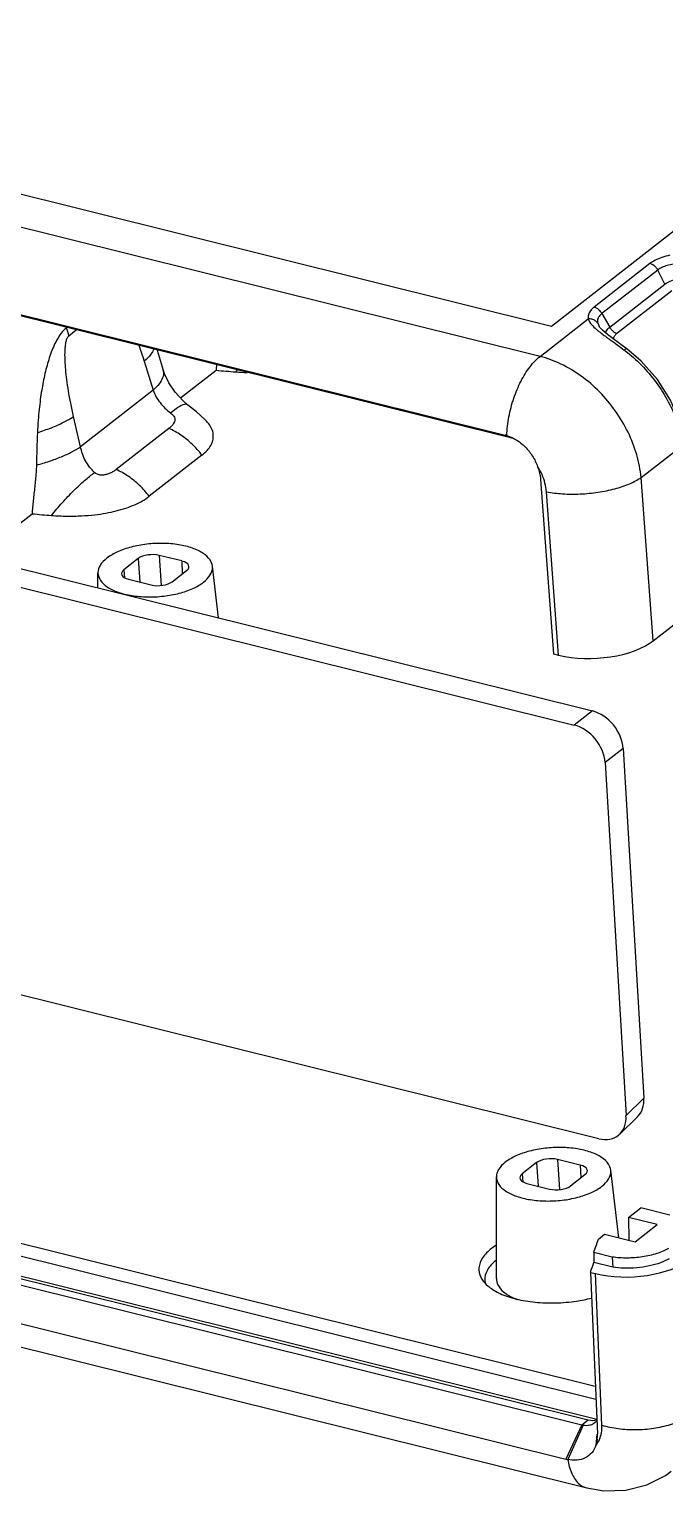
# Model space of a CAD drawing. Header units: millimetres. Extents: x 3537 to 3861, y 1181 to 1410.
# Drawn here: x 3691.86 to 3708.49, y 1181.22 to 1219.46 of the extents above; entities that cross this region are included whole.
import ezdxf

# ---------------------------------------------------------------- set-up
doc = ezdxf.new("R2010")
doc.units = ezdxf.units.MM
doc.layers.add('02___PRT_ALL_AXES', color=7, linetype='Continuous')
doc.layers.add('06___PRT_ALL_SURFS', color=7, linetype='Continuous')

# ---------------------------------------------------------------- blocks, each defined once
blk = doc.blocks.new('A$C490E14D8')
at = {"color": 7, "linetype": 'Continuous'}
for p, q in [((60.94, 50.782), (114.05, 92.192)), ((65.384, 37.06), (121.852, 81.088)), ((6.953, 64.212), (60.94, 50.782)), ((60.445, 49.457), (4.632, 63.341)), ((3.254, 59.878), (58.92, 46.03)), ((59.326, 45.86), (4.119, 59.593)), ((65.238, 53.507), (62.803, 51.608)), ((60.445, 49.457), (62.544, 51.094)), ((39.787, 50.706), (39.801, 50.717)), ((44.009, 48.866), (44.009, 48.866)), ((44.761, 47.648), (46.315, 48.859)), ((4.012, 47.797), (61.935, 33.388)), ((4.943, 48.373), (62.725, 33.999)), ((45.074, 47.351), (45.074, 47.351)), ((58.92, 46.03), (59.039, 45.99)), ((58.993, 46.01), (59.041, 45.995)), ((64.851, 44.179), (66.668, 45.596)), ((45.699, 45.152), (43.399, 43.359)), ((60.467, 44.099), (61.037, 36.493)), ((65.384, 37.06), (64.851, 44.179)), ((61.255, 36.439), (60.721, 43.557)), ((36.733, 41.389), (38.287, 42.6)), ((42.921, 40.646), (42.295, 40.158)), ((42.295, 40.158), (42.325, 39.81)), ((42.921, 40.646), (42.988, 39.619)), ((44.825, 40.539), (43.837, 40.784)), ((43.837, 40.784), (43.922, 39.474)), ((44.825, 40.539), (44.843, 39.977)), ((46.424, 38.054), (46.155, 40.32)), ((41.165, 39.363), (41.165, 40.023)), ((42.499, 39.741), (43.487, 39.495)), ((44.402, 39.633), (45.029, 40.122)), ((61.037, 36.493), (61.255, 36.439)), ((62.725, 33.999), (61.935, 33.388)), ((64.067, 32.36), (63.277, 31.749)), ((64.067, 32.36), (64.974, 17.119)), ((63.277, 31.749), (64.193, 16.36)), ((63.009, 15.35), (5.085, 29.759)), ((8.365, 18.116), (62.854, 4.561)), ((62.879, 3.982), (7.808, 17.681)), ((62.916, 3.1), (6.556, 17.121)), ((6.67, 16.708), (62.27, 2.876)), ((6.947, 16.923), (62.546, 3.092)), ((64.974, 17.119), (64.193, 16.36)), ((64.699, 16.31), (63.918, 15.551)), ((5.91, 15.224), (61.576, 1.376)), ((60.295, 14.307), (59.669, 13.818)), ((60.295, 14.307), (60.362, 13.28)), ((61.211, 14.445), (61.296, 13.135)), ((62.199, 14.199), (61.211, 14.445)), ((62.199, 14.199), (62.217, 13.637)), ((6.67, 14.007), (62.482, 0.123)), ((58.541, 9.251), (58.539, 13.684)), ((59.669, 13.818), (59.699, 13.471)), ((59.873, 13.402), (60.861, 13.156)), ((61.776, 13.294), (62.403, 13.783)), ((63.88, 11.027), (63.529, 13.981)), ((64.305, 11.912), (64.84, 12.329)), ((66.107, 12.014), (64.84, 12.329)), ((64.305, 11.912), (64.314, 10.919)), ((65.552, 11.602), (64.305, 11.912)), ((64.589, 10.851), (65.552, 11.602)), ((62.99, 10.973), (63.257, 11.182)), ((63.257, 11.182), (64.589, 10.851)), ((62.785, 10.394), (62.793, 9.953)), ((63.594, 10.192), (62.785, 10.394)), ((63.618, 9.748), (62.793, 9.953)), ((63.594, 10.192), (63.618, 9.748)), ((62.641, 9.523), (62.944, 2.462)), ((62.641, 9.523), (62.859, 9.469)), ((62.27, 2.876), (61.576, 1.376)), ((62.322, 2.865), (61.649, 1.36)), ((62.27, 2.876), (62.546, 3.092)), ((62.928, 2.463), (62.879, 1.979))]:
    blk.add_line(p, q, dxfattribs=at)
blk.add_lwpolyline([(62.483, 0.123), (63.224, 0), (64.189, 0.024), (65.097, 0.253), (65.914, 0.67), (66.162, 0.849)], dxfattribs=at)
for centre, radius, start, end in [((36.48, 49.45), 3.536, 14.95706, 20.79257), ((60.121, 44.463), 6.617, 52.38842, 52.82612), ((61.006, 47.798), 14.73, 174.96037, 175.8674), ((57.955, 40.081), 13.863, 140.66088, 141.10523), ((47.981, 59.367), 10.613, 265.59218, 268.30235), ((94.662, 43.681), 56.193, 177.49342, 178.93962), ((58.561, 44.59), 1.484, 73.0881, 76.01476), ((5.317, 31.056), 61.07, 340.22393, 340.80073), ((6.034, 29.801), 60.129, 340.29198, 340.72663), ((59.339, 10.307), 1.808, 229.90969, 231.1455), ((62.481, 3.725), 0.874, 256.02666, 259.53551), ((61.524, 2.403), 1.421, 354.00288, 2.38509), ((62, 3.077), 1.753, 256.02231, 258.46346)]:
    blk.add_arc(centre, radius, start, end, dxfattribs=at)
for centre, major_axis, ratio, start_param, end_param in [((43.482, 40.507), (0.663, 0.039), 0.46419, 0.977817, 2.548308), ((42.855, 40.018), (0.664, 0.04), 0.463928, 2.548436, 4.118928), ((44.469, 40.261), (0.664, 0.04), 0.463928, 5.690029, 7.26052), ((43.842, 39.773), (0.663, 0.039), 0.46419, -2.163776, -0.593284), ((62.856, 37.694), (2.995, 0.176), 0.465239, -2.161849, -0.593792), ((62.801, 32.672), (-0.922, 1.183), 0.73647, -2.322079, -0.754022), ((62.011, 32.061), (-0.922, 1.183), 0.73647, -2.322079, -0.754022), ((63.707, 17.438), (-0.925, 1.186), 0.732455, -3.062096, -2.325412), ((62.926, 16.679), (-0.925, 1.186), 0.732455, 2.389716, 3.957774), ((60.856, 14.168), (0.663, 0.039), 0.46419, 0.977817, 2.548308), ((61.843, 13.922), (0.664, 0.04), 0.463928, 5.690029, 7.26052), ((60.229, 13.679), (0.664, 0.04), 0.463928, 2.548436, 4.118928), ((61.216, 13.434), (0.663, 0.039), 0.46419, -2.163776, -0.593284), ((62.493, 3.975), (-0.616, 0.787), 0.733649, -3.895917, -3.431085)]:
    blk.add_ellipse(centre, major_axis=major_axis, ratio=ratio, start_param=start_param, end_param=end_param, dxfattribs=at)
for points, start_tangent, end_tangent in [([(66.104, 53.869), (65.761, 53.774), (65.466, 53.65), (65.238, 53.507)], (-0.976618, -0.214981), (-0.788355, -0.615221)), ([(65.579, 53.226), (65.488, 53.353), (65.37, 53.45), (65.238, 53.507)], (-0.472758, 0.881192), (-0.970424, 0.241408)), ([(62.803, 51.608), (62.642, 51.448), (62.552, 51.272), (62.544, 51.094)], (-0.788887, -0.614538), (0.176799, -0.984247)), ([(62.959, 50.906), (62.853, 51.015), (62.708, 51.08), (62.544, 51.094)], (-0.541146, 0.840929), (-0.996395, -0.08483)), ([(62.544, 51.094), (62.691, 50.844), (62.901, 50.639)], (0.269074, -0.963119), (0.762591, -0.646881)), ([(63.143, 51.327), (63.052, 51.454), (62.934, 51.551), (62.803, 51.608)], (-0.472761, 0.881191), (-0.970423, 0.241412)), ([(39.787, 50.706), (39.604, 50.527), (39.436, 50.291), (39.287, 50.017), (39.156, 49.717), (39.042, 49.397), (38.941, 49.059), (38.853, 48.71), (38.776, 48.354), (38.709, 47.981), (38.65, 47.584), (38.598, 47.152), (38.555, 46.674), (38.523, 46.139)], (-0.787108, -0.616815), (-0.044267, -0.99902)), ([(62.901, 50.639), (63.013, 50.547)], (0.762591, -0.646881), (0.785289, -0.619129)), ([(63.013, 50.547), (63.39, 50.266)], (0.785289, -0.619129), (0.811563, -0.584266)), ([(43.598, 49.77), (43.476, 49.559), (43.185, 49.247)], (-0.380203, -0.924903), (-0.750204, -0.661207)), ([(63.39, 50.266), (63.501, 50.187), (64.119, 49.736)], (0.811563, -0.584266), (0.796787, -0.604261)), ([(64.226, 49.782), (64.212, 49.792), (64.119, 49.736)], (-0.698386, 0.715721), (-0.766807, -0.641878)), ([(58.993, 46.01), (59.087, 46.824), (59.299, 47.636), (59.614, 48.383), (60.006, 49.006), (60.445, 49.457)], (0.039233, 0.99923), (0.788621, 0.61488)), ([(64.851, 44.179), (64.66, 45.169), (64.282, 46.152), (63.733, 47.079), (63.041, 47.909), (62.236, 48.603), (61.357, 49.127), (60.445, 49.457)], (-0.094298, 0.995544), (-0.970399, 0.241506)), ([(64.159, 49.705), (64.863, 49.081), (65.511, 48.319), (66.039, 47.481), (66.424, 46.6), (66.631, 45.826)], (0.792168, -0.610303), (0.184841, -0.982768)), ([(44.009, 48.866), (44.026, 48.774), (43.985, 48.53), (43.829, 48.264), (43.565, 47.987)], (0.290019, -0.957021), (-0.750204, -0.661207)), ([(46.315, 48.859), (46.752, 48.818), (47.166, 48.785)], (0.99445, -0.105206), (0.997048, -0.076776)), ([(45.074, 47.351), (44.929, 47.365), (44.675, 47.242), (44.334, 46.987)], (-0.805034, 0.593229), (-0.766297, -0.642487)), ([(38.523, 46.139), (39.132, 46.351), (39.667, 46.589), (40.098, 46.841)], (0.955944, 0.293551), (0.826012, 0.563652)), ([(45.699, 45.152), (45.923, 45.358), (46.082, 45.576), (46.172, 45.797), (46.194, 46.015), (46.152, 46.232), (46.039, 46.458), (45.838, 46.698), (45.827, 46.709)], (0.7883, 0.615291), (-0.720712, 0.693235)), ([(45.699, 45.152), (45.272, 45.63), (44.784, 46.025), (44.257, 46.32)], (-0.605709, 0.795686), (-0.913337, 0.407204)), ([(59.041, 45.995), (59.405, 45.822)], (0.947244, -0.320514), (0.851603, -0.524187)), ([(38.479, 44.721), (39.045, 44.891), (39.569, 45.087), (40.028, 45.3), (40.405, 45.524)], (0.966506, 0.256643), (0.826012, 0.563652)), ([(59.405, 45.822), (59.674, 45.625)], (0.851603, -0.524187), (0.756452, -0.654049)), ([(59.674, 45.625), (59.79, 45.516), (60.114, 45.114), (60.339, 44.665)], (0.756452, -0.654049), (0.351552, -0.936168)), ([(38.479, 44.721), (38.463, 44.393), (38.437, 44.078), (38.405, 43.774), (38.372, 43.477), (38.339, 43.184), (38.311, 42.892), (38.287, 42.6)], (-0.019448, -0.999811), (-0.07178, -0.99742)), ([(60.721, 43.557), (60.659, 43.932), (60.53, 44.307), (60.339, 44.665)], (-0.074915, 0.99719), (-0.537665, 0.843159)), ([(60.339, 44.665), (60.425, 44.373), (60.467, 44.099)], (0.351552, -0.936168), (0.07474, -0.997203)), ([(39.138, 42.526), (39.612, 43.084), (40.103, 43.602), (40.581, 44.05), (41.017, 44.401)], (0.627891, 0.778301), (0.809634, 0.586935)), ([(43.399, 43.359), (42.972, 43.836), (42.484, 44.232), (41.957, 44.527)], (-0.605711, 0.795685), (-0.913336, 0.407207)), ([(60.721, 43.557), (61.428, 43.469), (62.195, 43.462), (62.973, 43.538), (63.706, 43.69), (64.347, 43.908), (64.851, 44.179)], (0.981901, -0.189397), (0.824701, 0.565569)), ([(39.138, 42.526), (39.816, 42.496), (40.455, 42.508), (41.02, 42.555), (41.513, 42.627), (41.957, 42.722), (42.375, 42.843), (42.766, 42.993), (43.112, 43.167), (43.399, 43.359)], (0.997045, -0.076819), (0.788942, 0.614468)), ([(38.287, 42.6), (38.724, 42.559), (39.138, 42.526)], (0.99445, -0.105206), (0.997048, -0.076776)), ([(46.154, 40.32), (46.053, 40.585), (45.754, 40.871), (45.286, 41.098), (44.686, 41.247), (44.003, 41.307), (43.293, 41.272), (42.612, 41.145), (42.016, 40.937), (41.554, 40.664)], (-0.127018, 0.9919), (-0.788621, -0.61488)), ([(41.554, 40.664), (41.263, 40.349), (41.165, 40.023)], (-0.788621, -0.61488), (0.002337, -0.999997)), ([(45.77, 39.616), (46.061, 39.931), (46.158, 40.263), (46.154, 40.32)], (0.788621, 0.61488), (-0.127018, 0.9919)), ([(41.165, 40.023), (41.165, 40.017), (41.27, 39.695), (41.569, 39.409), (42.037, 39.182), (42.637, 39.033), (43.32, 38.973), (44.031, 39.008), (44.712, 39.135), (45.307, 39.343), (45.77, 39.616)], (0.002337, -0.999997), (0.788621, 0.61488)), ([(63.528, 13.98), (63.427, 14.246), (63.128, 14.532), (62.66, 14.759), (62.06, 14.908), (61.377, 14.967), (60.667, 14.932), (59.986, 14.806), (59.39, 14.598), (58.928, 14.325)], (-0.127018, 0.9919), (-0.788621, -0.61488)), ([(58.928, 14.325), (58.637, 14.01), (58.539, 13.684)], (-0.788621, -0.61488), (0.002337, -0.999997)), ([(58.539, 13.684), (58.539, 13.678), (58.644, 13.356), (58.943, 13.07), (59.411, 12.843), (60.011, 12.693), (60.694, 12.634), (61.405, 12.669), (62.086, 12.796), (62.681, 13.004), (63.144, 13.276)], (0.002337, -0.999997), (0.788621, 0.61488)), ([(63.144, 13.276), (63.435, 13.591), (63.532, 13.924), (63.528, 13.98)], (0.788621, 0.61488), (-0.127018, 0.9919)), ([(58.322, 10.556), (57.937, 10.153), (57.78, 9.727), (57.861, 9.308), (57.907, 9.224)], (-0.788621, -0.61488), (0.524342, -0.851508)), ([(58.531, 10.702), (58.322, 10.556)], (-0.843794, -0.536667), (-0.788621, -0.61488)), ([(66.049, 10.562), (65.808, 10.442), (65.533, 10.339), (65.232, 10.256), (64.911, 10.195), (64.578, 10.158), (64.243, 10.145), (63.912, 10.156), (63.594, 10.192)], (-0.86704, -0.498238), (-0.988204, 0.153142)), ([(58.545, 10.065), (58.186, 9.688), (58.039, 9.291)], (-0.788621, -0.61488), (-0.083571, -0.996502)), ([(66.079, 10.119), (65.701, 9.944), (65.207, 9.8), (64.661, 9.718), (64.103, 9.703), (63.618, 9.748)], (-0.866976, -0.49835), (-0.988191, 0.153228)), ([(57.907, 9.224), (58.175, 8.924)], (0.524342, -0.851508), (0.765001, -0.644029)), ([(58.039, 9.291), (58.072, 9.01)], (-0.083571, -0.996502), (0.29581, -0.955247)), ([(58.541, 9.251), (58.607, 8.974), (58.854, 8.671), (59.268, 8.416), (59.453, 8.339)], (0.009778, -0.999952), (0.936991, -0.349354)), ([(58.205, 8.899), (58.699, 8.601), (59.399, 8.361), (60.227, 8.221), (61.126, 8.19), (62.035, 8.27), (62.691, 8.401)], (0.778713, -0.627381), (0.96933, 0.245763)), ([(63.142, 2.861), (63.852, 2.711), (64.622, 2.665), (65.4, 2.727), (66.133, 2.893), (66.771, 3.151), (67.271, 3.483)], (0.957636, -0.287982), (0.756059, 0.654504)), ([(62.322, 2.865), (62.61, 2.868), (62.646, 2.877)], (0.983464, -0.181105), (0.958952, 0.28357)), ([(62.646, 2.877), (62.832, 2.972)], (0.958952, 0.28357), (0.789217, 0.614114)), ([(62.832, 2.972), (62.849, 2.986), (62.931, 3.073)], (0.789217, 0.614114), (0.604346, 0.796722)), ([(62.879, 1.979), (63.033, 2.23), (63.122, 2.529), (63.142, 2.861)], (0.636654, 0.771149), (-0.042599, 0.999092)), ([(62.879, 1.979), (62.699, 1.659), (62.413, 1.435), (62.048, 1.335), (61.649, 1.36)], (-0.326098, -0.945336), (-0.979852, 0.199727)), ([(62.937, 2.254), (62.933, 2.219), (62.879, 1.979)], (-0.103348, -0.994645), (-0.326098, -0.945336)), ([(61.649, 1.36), (61.827, 0.758), (62.113, 0.334), (62.482, 0.123)], (0.172645, -0.984984), (0.970204, -0.242289))]:
    blk.add_spline(points, degree=3, dxfattribs=dict(at, start_tangent=start_tangent, end_tangent=end_tangent))
at = {"layer": '02___PRT_ALL_AXES', "color": 7, "linetype": 'Continuous'}
blk.add_line((63.142, 2.861), (62.859, 9.469), dxfattribs=at)
blk.add_ellipse((64.46, 10.724), major_axis=(2.995, 0.176), ratio=0.465239, start_param=-2.161849, end_param=-0.593792, dxfattribs=at)
at = {"layer": '06___PRT_ALL_SURFS', "color": 7, "linetype": 'Continuous'}
for p, q in [((65.579, 53.226), (63.143, 51.327)), ((65.885, 52.611), (65.579, 53.226)), ((63.482, 50.739), (65.885, 52.611)), ((63.785, 50.453), (66.187, 52.326)), ((63.143, 51.327), (63.482, 50.739)), ((39.896, 50.362), (40.218, 50.613)), ((62.959, 50.906), (63.017, 50.765)), ((63.017, 50.765), (63.018, 50.763)), ((63.385, 50.414), (63.161, 50.601)), ((63.68, 50.193), (63.385, 50.414)), ((43.747, 49.735), (44.009, 48.866)), ((64.026, 49.942), (63.68, 50.193)), ((64.233, 49.788), (64.026, 49.942)), ((64.858, 49.251), (64.233, 49.788)), ((43.185, 49.247), (43.565, 47.987)), ((43.565, 47.987), (40.405, 45.524)), ((40.405, 45.524), (40.098, 46.841)), ((44.257, 46.32), (41.957, 44.527))]:
    blk.add_line(p, q, dxfattribs=at)
for points in [[(63.161, 50.601), (63.035, 50.737), (63.018, 50.762)], [(66.53, 46.611), (66.129, 47.556), (65.563, 48.449), (64.858, 49.251)], [(45.074, 47.351), (44.878, 47.521), (44.535, 47.894), (44.258, 48.301), (44.067, 48.699), (44.009, 48.866)], [(45.827, 46.708), (45.459, 47.038), (45.074, 47.351)]]:
    blk.add_lwpolyline(points, dxfattribs=at)
blk.add_arc((28.886, 44.947), 14.932, 16.74002, 19.50365, dxfattribs=at)
for points, start_tangent, end_tangent in [([(66.258, 53.478), (65.983, 53.421), (65.755, 53.336), (65.579, 53.226)], (-0.990434, -0.137989), (-0.776327, -0.63033)), ([(65.885, 52.611), (66.12, 52.745), (66.426, 52.848), (66.793, 52.907), (67.203, 52.905), (67.611, 52.834), (67.959, 52.711), (68.241, 52.564)], (0.801114, 0.598512), (0.853955, -0.520347)), ([(63.143, 51.327), (63.019, 51.203), (62.956, 51.061), (62.959, 50.906)], (-0.800686, -0.599084), (0.224704, -0.974427)), ([(40.098, 46.841), (39.974, 47.422), (39.877, 47.958), (39.806, 48.446), (39.758, 48.884), (39.732, 49.272), (39.726, 49.609), (39.741, 49.89), (39.776, 50.114), (39.829, 50.273), (39.896, 50.362)], (-0.226647, 0.973977), (0.788243, 0.615364)), ([(63.297, 50.481), (63.336, 50.574), (63.482, 50.739)], (0.265352, 0.964151), (0.7759, 0.630856)), ([(63.785, 50.453), (63.667, 50.522), (63.564, 50.62), (63.482, 50.739)], (-0.916901, 0.399114), (-0.472758, 0.881192)), ([(63.652, 50.214), (63.686, 50.341), (63.785, 50.453)], (0.021909, 0.99976), (0.78902, 0.614367)), ([(43.565, 47.987), (43.694, 47.711), (43.871, 47.444), (44.087, 47.2), (44.334, 46.987)], (0.349438, -0.936959), (0.80005, -0.599933)), ([(44.334, 46.987), (44.436, 46.895), (44.496, 46.804), (44.516, 46.71), (44.498, 46.613), (44.446, 46.514), (44.364, 46.415), (44.257, 46.32)], (0.800024, -0.599968), (-0.788599, -0.614907)), ([(41.017, 44.401), (40.8, 44.637), (40.62, 44.91), (40.487, 45.21), (40.405, 45.524)], (-0.738549, 0.674199), (-0.170237, 0.985403)), ([(41.957, 44.527), (41.831, 44.44), (41.693, 44.367), (41.549, 44.314), (41.405, 44.285), (41.265, 44.286), (41.136, 44.322), (41.017, 44.401)], (-0.788642, -0.614853), (-0.738606, 0.674138))]:
    blk.add_spline(points, degree=3, dxfattribs=dict(at, start_tangent=start_tangent, end_tangent=end_tangent))

msp = doc.modelspace()

# ---------------------------------------------------------------- block references
at = {"xscale": 0.6, "yscale": 0.6, "zscale": 0.6}
msp.add_blockref('A$C490E14D8', (3668.963, 1181.222), dxfattribs=at)

doc.saveas('drawing.dxf')
